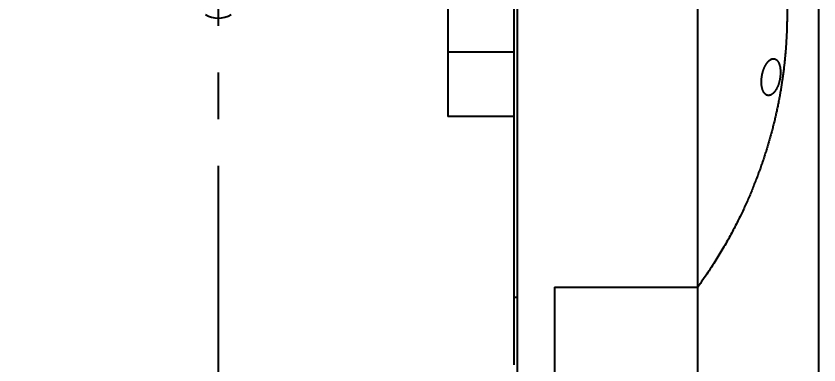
# Model space of a CAD drawing. Extents: x -7647 to -3756, y -5015 to -2358.
# Drawn here: x -6137 to -5918.5, y -3605.5 to -3510.5 of the extents above; entities that cross this region are included whole.
import ezdxf

# ---------------------------------------------------------------- set-up
doc = ezdxf.new("R2010")
doc.units = 0
doc.header["$LTSCALE"] = 4
doc.header["$MEASUREMENT"] = 0
doc.linetypes.add('CENTRE2', pattern=[28.575, 19.05, -3.175, 3.175, -3.175])
doc.layers.get('0').update_dxf_attribs({"linetype": 'CONTINUOUS'})
doc.layers.get('DEFPOINTS').update_dxf_attribs({"linetype": 'CONTINUOUS'})
for name, color, linetype in [('01', 7, 'CONTINUOUS'), ('01CENTER', 5, 'CENTRE2'), ('01HOSO', 6, 'CONTINUOUS'), ('02', 5, 'CONTINUOUS')]:
    doc.layers.add(name, color=color, linetype=linetype)
doc.styles.add('BIGFONT', font='ROMANS.SHX', dxfattribs={"bigfont": 'bigfont'})
doc.dimstyles.new('L-IN', dxfattribs={"dimscale": 10, "dimtxt": 3.2, "dimasz": 2.5, "dimexe": 1, "dimexo": 1, "dimgap": 1, "dimtad": 1, "dimdec": 0, "dimtxsty": 'BIGFONT', "dimblk": 'YA-IN', "dimblk1": 'OPEN', "dimblk2": 'OPEN', "dimsah": 1, "dimcen": 0, "dimclrd": 256, "dimclre": 256, "dimclrt": 256, "dimazin": 3, "dimtp": 0.1, "dimtm": 0.2, "dimtfac": 0.625, "dimtdec": 0, "dimtmove": 0, "dimatfit": 3, "dimtolj": 1})

# ---------------------------------------------------------------- blocks, each defined once
blk = doc.blocks.new('_OPEN')
at = {"color": 0, "linetype": 'BYBLOCK'}
for p, q in [((-1, 0.1667), (0, 0)), ((0, 0), (-1, -0.1667)), ((0, 0), (-1, 0))]:
    blk.add_line(p, q, dxfattribs=at)
blk = doc.blocks.new('*D17')
at = {"linetype": 'BYBLOCK'}
for p, q in [((-6297, -3996), (-6297, -3150)), ((-6082, -3312.62), (-6082, -3150)), ((-6107, -3160), (-6272, -3160))]:
    blk.add_line(p, q, dxfattribs=at)
at = {"layer": 'DEFPOINTS', "color": 0, "linetype": 'BYBLOCK'}
for p in [(-6297, -3160), (-6082, -3322.62), (-6297, -4006)]:
    blk.add_point(p, dxfattribs=at)
at = {"linetype": 'BYBLOCK', "xscale": 25, "yscale": 25, "zscale": 25, "rotation": 180}
blk.add_blockref('_OPEN', (-6297, -3160), dxfattribs=at)
at = {"linetype": 'BYBLOCK', "xscale": 25, "yscale": 25, "zscale": 25}
blk.add_blockref('_OPEN', (-6082, -3160), dxfattribs=at)
at = {"linetype": 'BYBLOCK', "insert": (-6189.5, -3134), "char_height": 32, "attachment_point": 5, "style": 'BIGFONT'}
blk.add_mtext('\\A1;215', dxfattribs=at)
blk = doc.blocks.new('YA-IN')
at = {"color": 0, "linetype": 'BYBLOCK'}
for p, q in [((0, 0), (-1, 0.1667)), ((-1, -0.1667), (0, 0)), ((0, 0), (-1, 0))]:
    blk.add_line(p, q, dxfattribs=at)

msp = doc.modelspace()

# ---------------------------------------------------------------- linework, layer by layer
at = {"layer": '01', "linetype": 'CONTINUOUS'}
for p, q in [((-6001.5, -3414.5), (-6001.5, -3605.5)), ((-6000.5, -3610), (-6000.5, -3414.5)), ((-5918.5, -4136), (-5918.5, -3453)), ((-6001.5, -3587), (-6000.5, -3587))]:
    msp.add_line(p, q, dxfattribs=at)
msp.add_arc((-6082, -3504), 7, 240, 300, dxfattribs=at)
at = {"layer": '01CENTER'}
msp.add_line((-6082, -3322.61988), (-6082, -4553.49354), dxfattribs=at)
at = {"layer": '01HOSO', "linetype": 'CONTINUOUS'}
for p, q in [((-5951.5, -4174), (-5951.5, -3414.5)), ((-6019.5, -3502), (-6019.5, -3537.84561)), ((-6019.5, -3520.19722), (-6001.5, -3520.19722)), ((-6001.5, -3537.84561), (-6019.5, -3537.84561)), ((-5990.5, -3584.29838), (-5990.5, -3640)), ((-5990.5, -3584.29838), (-5951.5, -3584.29838))]:
    msp.add_line(p, q, dxfattribs=at)
for points, knots in [([(-5928.5, -3491.93761), (-5928.43965, -3492.3562), (-5928.31884, -3493.19414), (-5928.15372, -3494.45457), (-5928.00025, -3495.71907), (-5927.85968, -3496.98797), (-5927.7318, -3498.2613), (-5927.6168, -3499.53905), (-5927.51478, -3500.82106), (-5927.42587, -3502.10708), (-5927.3502, -3503.39677), (-5927.28787, -3504.68969), (-5927.239, -3505.98531), (-5927.20367, -3507.28305), (-5927.18195, -3508.58225), (-5927.17388, -3509.88222), (-5927.17948, -3511.18226), (-5927.19873, -3512.48166), (-5927.23159, -3513.77971), (-5927.27802, -3515.07577), (-5927.33791, -3516.36921), (-5927.41118, -3517.65953), (-5927.4977, -3518.94624), (-5927.59735, -3520.229), (-5927.71001, -3521.50753), (-5927.83556, -3522.78167), (-5927.97387, -3524.05137), (-5928.12486, -3525.31667), (-5928.28843, -3526.57772), (-5928.46454, -3527.83477), (-5928.65316, -3529.08817), (-5928.85428, -3530.33836), (-5929.06795, -3531.58584), (-5929.29425, -3532.83123), (-5929.53331, -3534.0752), (-5929.7853, -3535.31849), (-5930.05043, -3536.56191), (-5930.32899, -3537.80634), (-5930.6213, -3539.05268), (-5930.92774, -3540.30194), (-5931.24878, -3541.55514), (-5931.58493, -3542.81337), (-5931.93677, -3544.07777), (-5932.30498, -3545.34953), (-5932.6903, -3546.6299), (-5933.09356, -3547.92016), (-5933.5157, -3549.22167), (-5933.95773, -3550.53584), (-5934.42081, -3551.86412), (-5934.9062, -3553.20807), (-5935.41528, -3554.56926), (-5935.9496, -3555.94937), (-5936.51086, -3557.35014), (-5937.10092, -3558.7734), (-5937.72186, -3560.22105), (-5938.37597, -3561.6951), (-5939.06576, -3563.19763), (-5939.79403, -3564.73085), (-5940.56388, -3566.29705), (-5941.37873, -3567.89866), (-5942.24239, -3569.53819), (-5943.15911, -3571.21832), (-5944.1336, -3572.94181), (-5945.17103, -3574.71141), (-5946.27746, -3576.53036), (-5947.45942, -3578.40217), (-5948.72365, -3580.32718), (-5950.07096, -3582.30518), (-5951.01798, -3583.62607), (-5951.5, -3584.29838)], [0, 0, 0, 0, 1.268740107, 2.539802568, 3.813474145, 5.090034389, 6.369727987, 7.652619346, 8.938702068, 10.227836058, 11.519828704, 12.814348506, 14.11102952, 15.409388179, 16.708936713, 18.009096893, 19.309323153, 20.609013783, 21.907640151, 23.204650817, 24.499606561, 25.792072073, 27.081757128, 28.368392285, 29.651875949, 30.932134401, 32.209273145, 33.48342495, 34.754903267, 36.024043253, 37.291355476, 38.557364305, 39.822761076, 41.08824293, 42.354664886, 43.622881446, 44.893896932, 46.168712414, 47.448471906, 48.734318247, 50.027531273, 51.329397431, 52.641335071, 53.964783191, 55.301308911, 56.652519555, 58.020149735, 59.405996906, 60.811991179, 62.240148869, 63.692634551, 65.171719895, 66.679855239, 68.219613279, 69.793795799, 71.405336664, 73.057468282, 74.753560276, 76.497376681, 78.292849277, 80.144326331, 82.056457087, 84.034488461, 86.083842381, 88.21001913, 90.421310536, 92.724750386, 95.118813979, 97.600492412, 97.600492412, 97.600492412, 97.600492412]), ([(-5934.0624, -3527.08206), (-5934.05261, -3527.01335), (-5934.03298, -3526.87553), (-5933.99809, -3526.66913), (-5933.95908, -3526.46245), (-5933.91558, -3526.25589), (-5933.86768, -3526.04967), (-5933.81535, -3525.84413), (-5933.75862, -3525.63962), (-5933.6975, -3525.43646), (-5933.63202, -3525.23506), (-5933.56221, -3525.03578), (-5933.48812, -3524.83905), (-5933.40983, -3524.64531), (-5933.3274, -3524.455), (-5933.24095, -3524.26862), (-5933.15056, -3524.08661), (-5933.0564, -3523.90951), (-5932.95861, -3523.73779), (-5932.85736, -3523.57197), (-5932.75284, -3523.41257), (-5932.64528, -3523.26008), (-5932.53491, -3523.11502), (-5932.42198, -3522.97785), (-5932.30677, -3522.84904), (-5932.18955, -3522.72903), (-5932.07062, -3522.61822), (-5931.95032, -3522.51701), (-5931.82897, -3522.42575), (-5931.70692, -3522.34475), (-5931.58446, -3522.27423), (-5931.46192, -3522.2144), (-5931.33967, -3522.16547), (-5931.2182, -3522.12755), (-5931.09805, -3522.10096), (-5930.98187, -3522.08494), (-5930.90574, -3522.08299), (-5930.86929, -3522.08206)], [0, 0, 0, 0, 0.208198324, 0.417619689, 0.62792757, 0.839121063, 1.050870088, 1.263002009, 1.475352131, 1.687523036, 1.899424738, 2.110636452, 2.320934472, 2.530013664, 2.737451275, 2.943049063, 3.146312318, 3.347014448, 3.544710395, 3.73906851, 3.929775633, 4.116424281, 4.298792219, 4.476463947, 4.649314603, 4.817087047, 4.97958808, 5.1367544, 5.288512417, 5.434851344, 5.575948405, 5.712135129, 5.843589338, 5.970627709, 6.093426509, 6.212433347, 6.321755084, 6.321755084, 6.321755084, 6.321755084]), ([(-5930.86929, -3522.08206), (-5930.86717, -3522.08206), (-5930.82739, -3522.08213), (-5930.75055, -3522.08608), (-5930.6402, -3522.10205), (-5930.53288, -3522.12791), (-5930.42871, -3522.16329), (-5930.32779, -3522.20784), (-5930.23021, -3522.2612), (-5930.13603, -3522.32303), (-5930.04529, -3522.39302), (-5929.95802, -3522.47086), (-5929.87423, -3522.55627), (-5929.79397, -3522.64897), (-5929.71723, -3522.74873), (-5929.64405, -3522.8553), (-5929.57444, -3522.96845), (-5929.50841, -3523.08799), (-5929.446, -3523.21369), (-5929.38723, -3523.34536), (-5929.33213, -3523.4828), (-5929.28074, -3523.6258), (-5929.23309, -3523.77418), (-5929.18923, -3523.92772), (-5929.14918, -3524.08622), (-5929.11299, -3524.24944), (-5929.08072, -3524.41715), (-5929.05238, -3524.58913), (-5929.02802, -3524.76511), (-5929.00768, -3524.94482), (-5928.99139, -3525.128), (-5928.97917, -3525.31433), (-5928.97104, -3525.50353), (-5928.96702, -3525.69529), (-5928.96712, -3525.88927), (-5928.97132, -3526.08521), (-5928.97964, -3526.28275), (-5928.99204, -3526.48158), (-5929.00858, -3526.68133), (-5929.02888, -3526.8817), (-5929.04576, -3527.01519), (-5929.05422, -3527.08206)], [0, 0, 0, 0, 0.006360184, 0.119338314, 0.23042443, 0.340400669, 0.450065519, 0.560017362, 0.670935443, 0.783322756, 0.897670744, 1.014422311, 1.133857158, 1.256350368, 1.382070452, 1.511229031, 1.644016704, 1.780465535, 1.920769513, 2.064915682, 2.21292496, 2.364890681, 2.520679763, 2.680371721, 2.84386925, 3.011021416, 3.181873364, 3.356174175, 3.533853644, 3.714794105, 3.89868266, 4.085499068, 4.274941427, 4.466758757, 4.660864214, 4.856854464, 5.054646613, 5.253991079, 5.454449044, 5.655918927, 5.858107758, 5.858107758, 5.858107758, 5.858107758]), ([(-5932.21097, -3532.08206), (-5932.23374, -3532.08169), (-5932.29536, -3532.08069), (-5932.39525, -3532.07011), (-5932.50933, -3532.04751), (-5932.62088, -3532.01408), (-5932.72962, -3531.97026), (-5932.83528, -3531.91628), (-5932.93765, -3531.85247), (-5933.03654, -3531.77917), (-5933.13174, -3531.69672), (-5933.22315, -3531.6055), (-5933.3106, -3531.50589), (-5933.394, -3531.39825), (-5933.47325, -3531.28298), (-5933.54827, -3531.16047), (-5933.61901, -3531.03107), (-5933.6854, -3530.89519), (-5933.74743, -3530.75315), (-5933.80506, -3530.60535), (-5933.85827, -3530.45211), (-5933.90705, -3530.29376), (-5933.9514, -3530.13061), (-5933.99134, -3529.96289), (-5934.02688, -3529.79084), (-5934.058, -3529.61479), (-5934.08468, -3529.43517), (-5934.10694, -3529.25232), (-5934.1248, -3529.06641), (-5934.13829, -3528.87754), (-5934.14741, -3528.68592), (-5934.15216, -3528.4918), (-5934.15254, -3528.29544), (-5934.14857, -3528.09701), (-5934.14022, -3527.89674), (-5934.12752, -3527.69484), (-5934.11036, -3527.49153), (-5934.08911, -3527.28699), (-5934.07132, -3527.15052), (-5934.0624, -3527.08206)], [0, 0, 0, 0, 0.068310537, 0.184840354, 0.300724519, 0.416782603, 0.533643205, 0.651961313, 0.772297922, 0.895109769, 1.020859595, 1.149785024, 1.282218784, 1.418250813, 1.558047671, 1.701658258, 1.849047445, 2.000291442, 2.155222794, 2.313879001, 2.476101203, 2.641758821, 2.81086425, 2.983209132, 3.158922991, 3.337805014, 3.519488884, 3.70363294, 3.890333251, 4.079740976, 4.271640661, 4.465784723, 4.662218914, 4.860671077, 5.061136742, 5.263509068, 5.467519027, 5.673225277, 5.880357643, 5.880357643, 5.880357643, 5.880357643]), ([(-5929.05422, -3527.08206), (-5929.0636, -3527.15004), (-5929.08237, -3527.28604), (-5929.1156, -3527.48921), (-5929.15249, -3527.69155), (-5929.19336, -3527.89269), (-5929.23802, -3528.09236), (-5929.28645, -3528.29029), (-5929.33857, -3528.48619), (-5929.39432, -3528.67983), (-5929.45364, -3528.87096), (-5929.51647, -3529.05936), (-5929.58276, -3529.2448), (-5929.65247, -3529.42706), (-5929.72554, -3529.60592), (-5929.80194, -3529.78114), (-5929.88163, -3529.9525), (-5929.96456, -3530.11978), (-5930.05069, -3530.28269), (-5930.14, -3530.44099), (-5930.23242, -3530.59439), (-5930.32791, -3530.74258), (-5930.42642, -3530.88525), (-5930.52787, -3531.02203), (-5930.63218, -3531.15257), (-5930.73925, -3531.27646), (-5930.84898, -3531.39329), (-5930.96121, -3531.50263), (-5931.07579, -3531.60402), (-5931.19254, -3531.697), (-5931.31122, -3531.78109), (-5931.43155, -3531.85579), (-5931.55309, -3531.92058), (-5931.67535, -3531.97498), (-5931.79775, -3532.01858), (-5931.91973, -3532.0512), (-5932.04083, -3532.07254), (-5932.13798, -3532.08118), (-5932.19445, -3532.08186), (-5932.21097, -3532.08206)], [0, 0, 0, 0, 0.205880792, 0.411856663, 0.617539624, 0.822883007, 1.027553404, 1.231328159, 1.434136866, 1.635640759, 1.835817513, 2.034469666, 2.231390679, 2.4265896, 2.619797323, 2.810976774, 3.000009175, 3.186689618, 3.371028422, 3.552784727, 3.731890754, 3.908223027, 4.081573188, 4.251911156, 4.418991102, 4.582752764, 4.743027125, 4.899673118, 5.052654906, 5.201826603, 5.347226789, 5.488752042, 5.626433872, 5.760111222, 5.889830158, 6.01583373, 6.138460248, 6.258319681, 6.307881506, 6.307881506, 6.307881506, 6.307881506])]:
    msp.add_open_spline(points, degree=3, knots=knots, dxfattribs=at)

# ---------------------------------------------------------------- dimensions: what is measured, and where the dimension line sits
at = {"layer": '02'}
dim = msp.add_linear_dim(base=(-6297, -3160), p1=(-6082, -3322.61988), p2=(-6297, -4006), dimstyle='L-IN', dxfattribs=at)
dim.commit()
dim.dimension.update_dxf_attribs({"geometry": '*D17', "text_midpoint": (-6189.5, -3134)})

doc.saveas('drawing.dxf')
